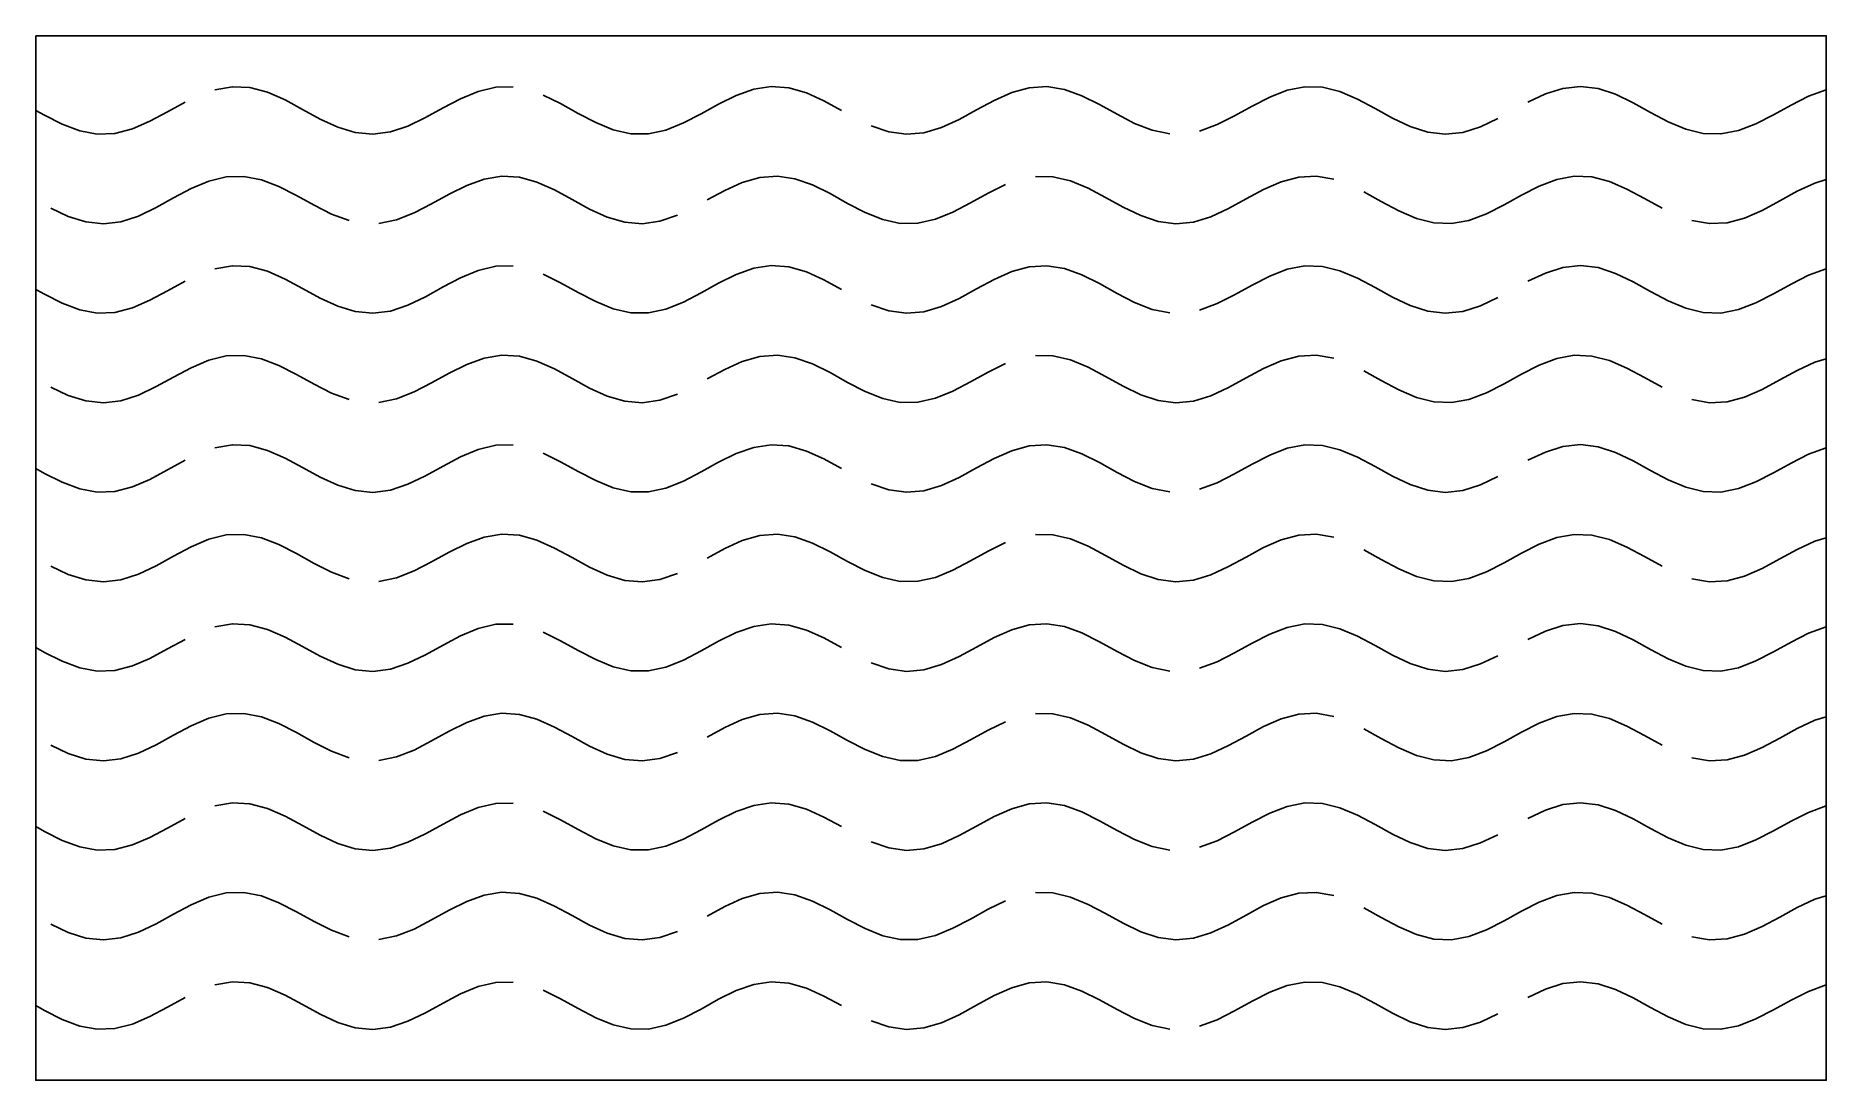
# Model space of a CAD drawing. Header units: millimetres. Extents: x 0 to 120, y 0 to 70.
import ezdxf

# ---------------------------------------------------------------- set-up
doc = ezdxf.new("R2010")
doc.units = ezdxf.units.MM
doc.layers.add('CUT', color=1, linetype='CONTINUOUS')

msp = doc.modelspace()

# ---------------------------------------------------------------- linework, layer by layer
at = {"layer": 'CUT'}
for points in [[(0, 70), (120, 70), (120, 0), (0, 0), (0, 70)], [(12, 66.3856), (13.1765, 66.5898), (14.3529, 66.5296), (15.5294, 66.215), (16.7059, 65.6984), (17.8824, 65.0657), (19.0588, 64.422), (20.2353, 63.8745), (21.4118, 63.5141), (22.5882, 63.4008), (23.7647, 63.5534), (24.9412, 63.9466), (26.1176, 64.515), (27.2941, 65.164), (28.4706, 65.7857), (29.6471, 66.2768), (30.8235, 66.5556), (32, 66.5757)], [(34, 66.0285), (35.1765, 65.4536), (36.3529, 64.8034), (37.5294, 64.1858), (38.7059, 63.7036), (39.8824, 63.437), (41.0588, 63.4303), (42.2353, 63.6847), (43.4118, 64.1577), (44.5882, 64.7708), (45.7647, 65.422), (46.9412, 66.0031), (48.1176, 66.4173), (49.2941, 66.5959), (50.4706, 66.509), (51.6471, 66.1713), (52.8235, 65.6388), (54, 65)], [(56, 63.9715), (57.1765, 63.5677), (58.3529, 63.4021), (59.5294, 63.5022), (60.7059, 63.8513), (61.8824, 64.3915), (63.0588, 65.0329), (64.2353, 65.6687), (65.4118, 66.1934), (66.5882, 66.5196), (67.7647, 66.5932), (68.9412, 66.4018), (70.1176, 65.9773), (71.2941, 65.3903), (72.4706, 64.7384), (73.6471, 64.13), (74.8235, 63.6662), (76, 63.4243)], [(78, 63.6144), (79.1765, 64.0489), (80.3529, 64.6417), (81.5294, 65.294), (82.7059, 65.8974), (83.8824, 66.3516), (85.0588, 66.5811), (86.2353, 66.5476), (87.4118, 66.2568), (88.5882, 65.7569), (89.7647, 65.1313), (90.9412, 64.4838), (92.1176, 63.9221), (93.2941, 63.5397), (94.4706, 63.4001), (95.6471, 63.5266), (96.8235, 63.898), (98, 64.4528)], [(100, 65.5472), (101.1765, 66.102), (102.3529, 66.4734), (103.5294, 66.5999), (104.7059, 66.4603), (105.8824, 66.0779), (107.0588, 65.5162), (108.2353, 64.8687), (109.4118, 64.2431), (110.5882, 63.7432), (111.7647, 63.4524), (112.9412, 63.4189), (114.1176, 63.6484), (115.2941, 64.1026), (116.4706, 64.706), (117.6471, 65.3583), (118.8235, 65.9511), (120, 66.3856)], [(0, 65), (0.5882, 64.6738), (1.7647, 64.0756), (2.9412, 63.6311), (4.1176, 63.4142), (5.2941, 63.4611), (6.4706, 63.7638), (7.6471, 64.2722), (8.8235, 64.9015), (10, 65.5472)], [(1, 58.4528), (2.1765, 57.898), (3.3529, 57.5266), (4.5294, 57.4001), (5.7059, 57.5397), (6.8824, 57.9221), (8.0588, 58.4838), (9.2353, 59.1313), (10.4118, 59.7569), (11.5882, 60.2568), (12.7647, 60.5476), (13.9412, 60.5811), (15.1176, 60.3516), (16.2941, 59.8974), (17.4706, 59.294), (18.6471, 58.6417), (19.8235, 58.0489), (21, 57.6144)], [(23, 57.4243), (24.1765, 57.6662), (25.3529, 58.13), (26.5294, 58.7384), (27.7059, 59.3903), (28.8824, 59.9773), (30.0588, 60.4018), (31.2353, 60.5932), (32.4118, 60.5196), (33.5882, 60.1934), (34.7647, 59.6687), (35.9412, 59.0329), (37.1176, 58.3915), (38.2941, 57.8513), (39.4706, 57.5022), (40.6471, 57.4021), (41.8235, 57.5677), (43, 57.9715)], [(45, 59), (46.1765, 59.6388), (47.3529, 60.1713), (48.5294, 60.509), (49.7059, 60.5959), (50.8824, 60.4173), (52.0588, 60.0031), (53.2353, 59.422), (54.4118, 58.7708), (55.5882, 58.1577), (56.7647, 57.6847), (57.9412, 57.4303), (59.1176, 57.437), (60.2941, 57.7036), (61.4706, 58.1858), (62.6471, 58.8034), (63.8235, 59.4536), (65, 60.0285)], [(67, 60.5757), (68.1765, 60.5556), (69.3529, 60.2768), (70.5294, 59.7857), (71.7059, 59.164), (72.8824, 58.515), (74.0588, 57.9466), (75.2353, 57.5534), (76.4118, 57.4008), (77.5882, 57.5141), (78.7647, 57.8745), (79.9412, 58.422), (81.1176, 59.0657), (82.2941, 59.6984), (83.4706, 60.215), (84.6471, 60.5296), (85.8235, 60.5898), (87, 60.3856)], [(89, 59.5472), (90.1765, 58.9015), (91.3529, 58.2722), (92.5294, 57.7638), (93.7059, 57.4611), (94.8824, 57.4142), (96.0588, 57.6311), (97.2353, 58.0756), (98.4118, 58.6738), (99.5882, 59.3262), (100.7647, 59.9244), (101.9412, 60.3689), (103.1176, 60.5858), (104.2941, 60.5389), (105.4706, 60.2362), (106.6471, 59.7278), (107.8235, 59.0985), (109, 58.4528)], [(111, 57.6144), (112.1765, 57.4102), (113.3529, 57.4704), (114.5294, 57.785), (115.7059, 58.3016), (116.8824, 58.9343), (118.0588, 59.578), (119.2353, 60.1255), (120, 60.3598)], [(12, 54.3856), (13.1765, 54.5898), (14.3529, 54.5296), (15.5294, 54.215), (16.7059, 53.6984), (17.8824, 53.0657), (19.0588, 52.422), (20.2353, 51.8745), (21.4118, 51.5141), (22.5882, 51.4008), (23.7647, 51.5534), (24.9412, 51.9466), (26.1176, 52.515), (27.2941, 53.164), (28.4706, 53.7857), (29.6471, 54.2768), (30.8235, 54.5556), (32, 54.5757)], [(34, 54.0285), (35.1765, 53.4536), (36.3529, 52.8034), (37.5294, 52.1858), (38.7059, 51.7036), (39.8824, 51.437), (41.0588, 51.4303), (42.2353, 51.6847), (43.4118, 52.1577), (44.5882, 52.7708), (45.7647, 53.422), (46.9412, 54.0031), (48.1176, 54.4173), (49.2941, 54.5959), (50.4706, 54.509), (51.6471, 54.1713), (52.8235, 53.6388), (54, 53)], [(56, 51.9715), (57.1765, 51.5677), (58.3529, 51.4021), (59.5294, 51.5022), (60.7059, 51.8513), (61.8824, 52.3915), (63.0588, 53.0329), (64.2353, 53.6687), (65.4118, 54.1934), (66.5882, 54.5196), (67.7647, 54.5932), (68.9412, 54.4018), (70.1176, 53.9773), (71.2941, 53.3903), (72.4706, 52.7384), (73.6471, 52.13), (74.8235, 51.6662), (76, 51.4243)], [(78, 51.6144), (79.1765, 52.0489), (80.3529, 52.6417), (81.5294, 53.294), (82.7059, 53.8974), (83.8824, 54.3516), (85.0588, 54.5811), (86.2353, 54.5476), (87.4118, 54.2568), (88.5882, 53.7569), (89.7647, 53.1313), (90.9412, 52.4838), (92.1176, 51.9221), (93.2941, 51.5397), (94.4706, 51.4001), (95.6471, 51.5266), (96.8235, 51.898), (98, 52.4528)], [(100, 53.5472), (101.1765, 54.102), (102.3529, 54.4734), (103.5294, 54.5999), (104.7059, 54.4603), (105.8824, 54.0779), (107.0588, 53.5162), (108.2353, 52.8687), (109.4118, 52.2431), (110.5882, 51.7432), (111.7647, 51.4524), (112.9412, 51.4189), (114.1176, 51.6484), (115.2941, 52.1026), (116.4706, 52.706), (117.6471, 53.3583), (118.8235, 53.9511), (120, 54.3856)], [(0, 53), (0.5882, 52.6738), (1.7647, 52.0756), (2.9412, 51.6311), (4.1176, 51.4142), (5.2941, 51.4611), (6.4706, 51.7638), (7.6471, 52.2722), (8.8235, 52.9015), (10, 53.5472)], [(1, 46.4528), (2.1765, 45.898), (3.3529, 45.5266), (4.5294, 45.4001), (5.7059, 45.5397), (6.8824, 45.9221), (8.0588, 46.4838), (9.2353, 47.1313), (10.4118, 47.7569), (11.5882, 48.2568), (12.7647, 48.5476), (13.9412, 48.5811), (15.1176, 48.3516), (16.2941, 47.8974), (17.4706, 47.294), (18.6471, 46.6417), (19.8235, 46.0489), (21, 45.6144)], [(23, 45.4243), (24.1765, 45.6662), (25.3529, 46.13), (26.5294, 46.7384), (27.7059, 47.3903), (28.8824, 47.9773), (30.0588, 48.4018), (31.2353, 48.5932), (32.4118, 48.5196), (33.5882, 48.1934), (34.7647, 47.6687), (35.9412, 47.0329), (37.1176, 46.3915), (38.2941, 45.8513), (39.4706, 45.5022), (40.6471, 45.4021), (41.8235, 45.5677), (43, 45.9715)], [(45, 47), (46.1765, 47.6388), (47.3529, 48.1713), (48.5294, 48.509), (49.7059, 48.5959), (50.8824, 48.4173), (52.0588, 48.0031), (53.2353, 47.422), (54.4118, 46.7708), (55.5882, 46.1577), (56.7647, 45.6847), (57.9412, 45.4303), (59.1176, 45.437), (60.2941, 45.7036), (61.4706, 46.1858), (62.6471, 46.8034), (63.8235, 47.4536), (65, 48.0285)], [(67, 48.5757), (68.1765, 48.5556), (69.3529, 48.2768), (70.5294, 47.7857), (71.7059, 47.164), (72.8824, 46.515), (74.0588, 45.9466), (75.2353, 45.5534), (76.4118, 45.4008), (77.5882, 45.5141), (78.7647, 45.8745), (79.9412, 46.422), (81.1176, 47.0657), (82.2941, 47.6984), (83.4706, 48.215), (84.6471, 48.5296), (85.8235, 48.5898), (87, 48.3856)], [(89, 47.5472), (90.1765, 46.9015), (91.3529, 46.2722), (92.5294, 45.7638), (93.7059, 45.4611), (94.8824, 45.4142), (96.0588, 45.6311), (97.2353, 46.0756), (98.4118, 46.6738), (99.5882, 47.3262), (100.7647, 47.9244), (101.9412, 48.3689), (103.1176, 48.5858), (104.2941, 48.5389), (105.4706, 48.2362), (106.6471, 47.7278), (107.8235, 47.0985), (109, 46.4528)], [(111, 45.6144), (112.1765, 45.4102), (113.3529, 45.4704), (114.5294, 45.785), (115.7059, 46.3016), (116.8824, 46.9343), (118.0588, 47.578), (119.2353, 48.1255), (120, 48.3598)], [(12, 42.3856), (13.1765, 42.5898), (14.3529, 42.5296), (15.5294, 42.215), (16.7059, 41.6984), (17.8824, 41.0657), (19.0588, 40.422), (20.2353, 39.8745), (21.4118, 39.5141), (22.5882, 39.4008), (23.7647, 39.5534), (24.9412, 39.9466), (26.1176, 40.515), (27.2941, 41.164), (28.4706, 41.7857), (29.6471, 42.2768), (30.8235, 42.5556), (32, 42.5757)], [(34, 42.0285), (35.1765, 41.4536), (36.3529, 40.8034), (37.5294, 40.1858), (38.7059, 39.7036), (39.8824, 39.437), (41.0588, 39.4303), (42.2353, 39.6847), (43.4118, 40.1577), (44.5882, 40.7708), (45.7647, 41.422), (46.9412, 42.0031), (48.1176, 42.4173), (49.2941, 42.5959), (50.4706, 42.509), (51.6471, 42.1713), (52.8235, 41.6388), (54, 41)], [(56, 39.9715), (57.1765, 39.5677), (58.3529, 39.4021), (59.5294, 39.5022), (60.7059, 39.8513), (61.8824, 40.3915), (63.0588, 41.0329), (64.2353, 41.6687), (65.4118, 42.1934), (66.5882, 42.5196), (67.7647, 42.5932), (68.9412, 42.4018), (70.1176, 41.9773), (71.2941, 41.3903), (72.4706, 40.7384), (73.6471, 40.13), (74.8235, 39.6662), (76, 39.4243)], [(78, 39.6144), (79.1765, 40.0489), (80.3529, 40.6417), (81.5294, 41.294), (82.7059, 41.8974), (83.8824, 42.3516), (85.0588, 42.5811), (86.2353, 42.5476), (87.4118, 42.2568), (88.5882, 41.7569), (89.7647, 41.1313), (90.9412, 40.4838), (92.1176, 39.9221), (93.2941, 39.5397), (94.4706, 39.4001), (95.6471, 39.5266), (96.8235, 39.898), (98, 40.4528)], [(100, 41.5472), (101.1765, 42.102), (102.3529, 42.4734), (103.5294, 42.5999), (104.7059, 42.4603), (105.8824, 42.0779), (107.0588, 41.5162), (108.2353, 40.8687), (109.4118, 40.2431), (110.5882, 39.7432), (111.7647, 39.4524), (112.9412, 39.4189), (114.1176, 39.6484), (115.2941, 40.1026), (116.4706, 40.706), (117.6471, 41.3583), (118.8235, 41.9511), (120, 42.3856)], [(0, 41), (0.5882, 40.6738), (1.7647, 40.0756), (2.9412, 39.6311), (4.1176, 39.4142), (5.2941, 39.4611), (6.4706, 39.7638), (7.6471, 40.2722), (8.8235, 40.9015), (10, 41.5472)], [(1, 34.4528), (2.1765, 33.898), (3.3529, 33.5266), (4.5294, 33.4001), (5.7059, 33.5397), (6.8824, 33.9221), (8.0588, 34.4838), (9.2353, 35.1313), (10.4118, 35.7569), (11.5882, 36.2568), (12.7647, 36.5476), (13.9412, 36.5811), (15.1176, 36.3516), (16.2941, 35.8974), (17.4706, 35.294), (18.6471, 34.6417), (19.8235, 34.0489), (21, 33.6144)], [(23, 33.4243), (24.1765, 33.6662), (25.3529, 34.13), (26.5294, 34.7384), (27.7059, 35.3903), (28.8824, 35.9773), (30.0588, 36.4018), (31.2353, 36.5932), (32.4118, 36.5196), (33.5882, 36.1934), (34.7647, 35.6687), (35.9412, 35.0329), (37.1176, 34.3915), (38.2941, 33.8513), (39.4706, 33.5022), (40.6471, 33.4021), (41.8235, 33.5677), (43, 33.9715)], [(45, 35), (46.1765, 35.6388), (47.3529, 36.1713), (48.5294, 36.509), (49.7059, 36.5959), (50.8824, 36.4173), (52.0588, 36.0031), (53.2353, 35.422), (54.4118, 34.7708), (55.5882, 34.1577), (56.7647, 33.6847), (57.9412, 33.4303), (59.1176, 33.437), (60.2941, 33.7036), (61.4706, 34.1858), (62.6471, 34.8034), (63.8235, 35.4536), (65, 36.0285)], [(67, 36.5757), (68.1765, 36.5556), (69.3529, 36.2768), (70.5294, 35.7857), (71.7059, 35.164), (72.8824, 34.515), (74.0588, 33.9466), (75.2353, 33.5534), (76.4118, 33.4008), (77.5882, 33.5141), (78.7647, 33.8745), (79.9412, 34.422), (81.1176, 35.0657), (82.2941, 35.6984), (83.4706, 36.215), (84.6471, 36.5296), (85.8235, 36.5898), (87, 36.3856)], [(89, 35.5472), (90.1765, 34.9015), (91.3529, 34.2722), (92.5294, 33.7638), (93.7059, 33.4611), (94.8824, 33.4142), (96.0588, 33.6311), (97.2353, 34.0756), (98.4118, 34.6738), (99.5882, 35.3262), (100.7647, 35.9244), (101.9412, 36.3689), (103.1176, 36.5858), (104.2941, 36.5389), (105.4706, 36.2362), (106.6471, 35.7278), (107.8235, 35.0985), (109, 34.4528)], [(111, 33.6144), (112.1765, 33.4102), (113.3529, 33.4704), (114.5294, 33.785), (115.7059, 34.3016), (116.8824, 34.9343), (118.0588, 35.578), (119.2353, 36.1255), (120, 36.3598)], [(12, 30.3856), (13.1765, 30.5898), (14.3529, 30.5296), (15.5294, 30.215), (16.7059, 29.6984), (17.8824, 29.0657), (19.0588, 28.422), (20.2353, 27.8745), (21.4118, 27.5141), (22.5882, 27.4008), (23.7647, 27.5534), (24.9412, 27.9466), (26.1176, 28.515), (27.2941, 29.164), (28.4706, 29.7857), (29.6471, 30.2768), (30.8235, 30.5556), (32, 30.5757)], [(34, 30.0285), (35.1765, 29.4536), (36.3529, 28.8034), (37.5294, 28.1858), (38.7059, 27.7036), (39.8824, 27.437), (41.0588, 27.4303), (42.2353, 27.6847), (43.4118, 28.1577), (44.5882, 28.7708), (45.7647, 29.422), (46.9412, 30.0031), (48.1176, 30.4173), (49.2941, 30.5959), (50.4706, 30.509), (51.6471, 30.1713), (52.8235, 29.6388), (54, 29)], [(56, 27.9715), (57.1765, 27.5677), (58.3529, 27.4021), (59.5294, 27.5022), (60.7059, 27.8513), (61.8824, 28.3915), (63.0588, 29.0329), (64.2353, 29.6687), (65.4118, 30.1934), (66.5882, 30.5196), (67.7647, 30.5932), (68.9412, 30.4018), (70.1176, 29.9773), (71.2941, 29.3903), (72.4706, 28.7384), (73.6471, 28.13), (74.8235, 27.6662), (76, 27.4243)], [(78, 27.6144), (79.1765, 28.0489), (80.3529, 28.6417), (81.5294, 29.294), (82.7059, 29.8974), (83.8824, 30.3516), (85.0588, 30.5811), (86.2353, 30.5476), (87.4118, 30.2568), (88.5882, 29.7569), (89.7647, 29.1313), (90.9412, 28.4838), (92.1176, 27.9221), (93.2941, 27.5397), (94.4706, 27.4001), (95.6471, 27.5266), (96.8235, 27.898), (98, 28.4528)], [(100, 29.5472), (101.1765, 30.102), (102.3529, 30.4734), (103.5294, 30.5999), (104.7059, 30.4603), (105.8824, 30.0779), (107.0588, 29.5162), (108.2353, 28.8687), (109.4118, 28.2431), (110.5882, 27.7432), (111.7647, 27.4524), (112.9412, 27.4189), (114.1176, 27.6484), (115.2941, 28.1026), (116.4706, 28.706), (117.6471, 29.3583), (118.8235, 29.9511), (120, 30.3856)], [(0, 29), (0.5882, 28.6738), (1.7647, 28.0756), (2.9412, 27.6311), (4.1176, 27.4142), (5.2941, 27.4611), (6.4706, 27.7638), (7.6471, 28.2722), (8.8235, 28.9015), (10, 29.5472)], [(1, 22.4528), (2.1765, 21.898), (3.3529, 21.5266), (4.5294, 21.4001), (5.7059, 21.5397), (6.8824, 21.9221), (8.0588, 22.4838), (9.2353, 23.1313), (10.4118, 23.7569), (11.5882, 24.2568), (12.7647, 24.5476), (13.9412, 24.5811), (15.1176, 24.3516), (16.2941, 23.8974), (17.4706, 23.294), (18.6471, 22.6417), (19.8235, 22.0489), (21, 21.6144)], [(23, 21.4243), (24.1765, 21.6662), (25.3529, 22.13), (26.5294, 22.7384), (27.7059, 23.3903), (28.8824, 23.9773), (30.0588, 24.4018), (31.2353, 24.5932), (32.4118, 24.5196), (33.5882, 24.1934), (34.7647, 23.6687), (35.9412, 23.0329), (37.1176, 22.3915), (38.2941, 21.8513), (39.4706, 21.5022), (40.6471, 21.4021), (41.8235, 21.5677), (43, 21.9715)], [(45, 23), (46.1765, 23.6388), (47.3529, 24.1713), (48.5294, 24.509), (49.7059, 24.5959), (50.8824, 24.4173), (52.0588, 24.0031), (53.2353, 23.422), (54.4118, 22.7708), (55.5882, 22.1577), (56.7647, 21.6847), (57.9412, 21.4303), (59.1176, 21.437), (60.2941, 21.7036), (61.4706, 22.1858), (62.6471, 22.8034), (63.8235, 23.4536), (65, 24.0285)], [(67, 24.5757), (68.1765, 24.5556), (69.3529, 24.2768), (70.5294, 23.7857), (71.7059, 23.164), (72.8824, 22.515), (74.0588, 21.9466), (75.2353, 21.5534), (76.4118, 21.4008), (77.5882, 21.5141), (78.7647, 21.8745), (79.9412, 22.422), (81.1176, 23.0657), (82.2941, 23.6984), (83.4706, 24.215), (84.6471, 24.5296), (85.8235, 24.5898), (87, 24.3856)], [(89, 23.5472), (90.1765, 22.9015), (91.3529, 22.2722), (92.5294, 21.7638), (93.7059, 21.4611), (94.8824, 21.4142), (96.0588, 21.6311), (97.2353, 22.0756), (98.4118, 22.6738), (99.5882, 23.3262), (100.7647, 23.9244), (101.9412, 24.3689), (103.1176, 24.5858), (104.2941, 24.5389), (105.4706, 24.2362), (106.6471, 23.7278), (107.8235, 23.0985), (109, 22.4528)], [(111, 21.6144), (112.1765, 21.4102), (113.3529, 21.4704), (114.5294, 21.785), (115.7059, 22.3016), (116.8824, 22.9343), (118.0588, 23.578), (119.2353, 24.1255), (120, 24.3598)], [(12, 18.3856), (13.1765, 18.5898), (14.3529, 18.5296), (15.5294, 18.215), (16.7059, 17.6984), (17.8824, 17.0657), (19.0588, 16.422), (20.2353, 15.8745), (21.4118, 15.5141), (22.5882, 15.4008), (23.7647, 15.5534), (24.9412, 15.9466), (26.1176, 16.515), (27.2941, 17.164), (28.4706, 17.7857), (29.6471, 18.2768), (30.8235, 18.5556), (32, 18.5757)], [(34, 18.0285), (35.1765, 17.4536), (36.3529, 16.8034), (37.5294, 16.1858), (38.7059, 15.7036), (39.8824, 15.437), (41.0588, 15.4303), (42.2353, 15.6847), (43.4118, 16.1577), (44.5882, 16.7708), (45.7647, 17.422), (46.9412, 18.0031), (48.1176, 18.4173), (49.2941, 18.5959), (50.4706, 18.509), (51.6471, 18.1713), (52.8235, 17.6388), (54, 17)], [(56, 15.9715), (57.1765, 15.5677), (58.3529, 15.4021), (59.5294, 15.5022), (60.7059, 15.8513), (61.8824, 16.3915), (63.0588, 17.0329), (64.2353, 17.6687), (65.4118, 18.1934), (66.5882, 18.5196), (67.7647, 18.5932), (68.9412, 18.4018), (70.1176, 17.9773), (71.2941, 17.3903), (72.4706, 16.7384), (73.6471, 16.13), (74.8235, 15.6662), (76, 15.4243)], [(78, 15.6144), (79.1765, 16.0489), (80.3529, 16.6417), (81.5294, 17.294), (82.7059, 17.8974), (83.8824, 18.3516), (85.0588, 18.5811), (86.2353, 18.5476), (87.4118, 18.2568), (88.5882, 17.7569), (89.7647, 17.1313), (90.9412, 16.4838), (92.1176, 15.9221), (93.2941, 15.5397), (94.4706, 15.4001), (95.6471, 15.5266), (96.8235, 15.898), (98, 16.4528)], [(100, 17.5472), (101.1765, 18.102), (102.3529, 18.4734), (103.5294, 18.5999), (104.7059, 18.4603), (105.8824, 18.0779), (107.0588, 17.5162), (108.2353, 16.8687), (109.4118, 16.2431), (110.5882, 15.7432), (111.7647, 15.4524), (112.9412, 15.4189), (114.1176, 15.6484), (115.2941, 16.1026), (116.4706, 16.706), (117.6471, 17.3583), (118.8235, 17.9511), (120, 18.3856)], [(0, 17), (0.5882, 16.6738), (1.7647, 16.0756), (2.9412, 15.6311), (4.1176, 15.4142), (5.2941, 15.4611), (6.4706, 15.7638), (7.6471, 16.2722), (8.8235, 16.9015), (10, 17.5472)], [(1, 10.4528), (2.1765, 9.898), (3.3529, 9.5266), (4.5294, 9.4001), (5.7059, 9.5397), (6.8824, 9.9221), (8.0588, 10.4838), (9.2353, 11.1313), (10.4118, 11.7569), (11.5882, 12.2568), (12.7647, 12.5476), (13.9412, 12.5811), (15.1176, 12.3516), (16.2941, 11.8974), (17.4706, 11.294), (18.6471, 10.6417), (19.8235, 10.0489), (21, 9.6144)], [(23, 9.4243), (24.1765, 9.6662), (25.3529, 10.13), (26.5294, 10.7384), (27.7059, 11.3903), (28.8824, 11.9773), (30.0588, 12.4018), (31.2353, 12.5932), (32.4118, 12.5196), (33.5882, 12.1934), (34.7647, 11.6687), (35.9412, 11.0329), (37.1176, 10.3915), (38.2941, 9.8513), (39.4706, 9.5022), (40.6471, 9.4021), (41.8235, 9.5677), (43, 9.9715)], [(45, 11), (46.1765, 11.6388), (47.3529, 12.1713), (48.5294, 12.509), (49.7059, 12.5959), (50.8824, 12.4173), (52.0588, 12.0031), (53.2353, 11.422), (54.4118, 10.7708), (55.5882, 10.1577), (56.7647, 9.6847), (57.9412, 9.4303), (59.1176, 9.437), (60.2941, 9.7036), (61.4706, 10.1858), (62.6471, 10.8034), (63.8235, 11.4536), (65, 12.0285)], [(67, 12.5757), (68.1765, 12.5556), (69.3529, 12.2768), (70.5294, 11.7857), (71.7059, 11.164), (72.8824, 10.515), (74.0588, 9.9466), (75.2353, 9.5534), (76.4118, 9.4008), (77.5882, 9.5141), (78.7647, 9.8745), (79.9412, 10.422), (81.1176, 11.0657), (82.2941, 11.6984), (83.4706, 12.215), (84.6471, 12.5296), (85.8235, 12.5898), (87, 12.3856)], [(89, 11.5472), (90.1765, 10.9015), (91.3529, 10.2722), (92.5294, 9.7638), (93.7059, 9.4611), (94.8824, 9.4142), (96.0588, 9.6311), (97.2353, 10.0756), (98.4118, 10.6738), (99.5882, 11.3262), (100.7647, 11.9244), (101.9412, 12.3689), (103.1176, 12.5858), (104.2941, 12.5389), (105.4706, 12.2362), (106.6471, 11.7278), (107.8235, 11.0985), (109, 10.4528)], [(111, 9.6144), (112.1765, 9.4102), (113.3529, 9.4704), (114.5294, 9.785), (115.7059, 10.3016), (116.8824, 10.9343), (118.0588, 11.578), (119.2353, 12.1255), (120, 12.3598)], [(12, 6.3856), (13.1765, 6.5898), (14.3529, 6.5296), (15.5294, 6.215), (16.7059, 5.6984), (17.8824, 5.0657), (19.0588, 4.422), (20.2353, 3.8745), (21.4118, 3.5141), (22.5882, 3.4008), (23.7647, 3.5534), (24.9412, 3.9466), (26.1176, 4.515), (27.2941, 5.164), (28.4706, 5.7857), (29.6471, 6.2768), (30.8235, 6.5556), (32, 6.5757)], [(34, 6.0285), (35.1765, 5.4536), (36.3529, 4.8034), (37.5294, 4.1858), (38.7059, 3.7036), (39.8824, 3.437), (41.0588, 3.4303), (42.2353, 3.6847), (43.4118, 4.1577), (44.5882, 4.7708), (45.7647, 5.422), (46.9412, 6.0031), (48.1176, 6.4173), (49.2941, 6.5959), (50.4706, 6.509), (51.6471, 6.1713), (52.8235, 5.6388), (54, 5)], [(56, 3.9715), (57.1765, 3.5677), (58.3529, 3.4021), (59.5294, 3.5022), (60.7059, 3.8513), (61.8824, 4.3915), (63.0588, 5.0329), (64.2353, 5.6687), (65.4118, 6.1934), (66.5882, 6.5196), (67.7647, 6.5932), (68.9412, 6.4018), (70.1176, 5.9773), (71.2941, 5.3903), (72.4706, 4.7384), (73.6471, 4.13), (74.8235, 3.6662), (76, 3.4243)], [(78, 3.6144), (79.1765, 4.0489), (80.3529, 4.6417), (81.5294, 5.294), (82.7059, 5.8974), (83.8824, 6.3516), (85.0588, 6.5811), (86.2353, 6.5476), (87.4118, 6.2568), (88.5882, 5.7569), (89.7647, 5.1313), (90.9412, 4.4838), (92.1176, 3.9221), (93.2941, 3.5397), (94.4706, 3.4001), (95.6471, 3.5266), (96.8235, 3.898), (98, 4.4528)], [(100, 5.5472), (101.1765, 6.102), (102.3529, 6.4734), (103.5294, 6.5999), (104.7059, 6.4603), (105.8824, 6.0779), (107.0588, 5.5162), (108.2353, 4.8687), (109.4118, 4.2431), (110.5882, 3.7432), (111.7647, 3.4524), (112.9412, 3.4189), (114.1176, 3.6484), (115.2941, 4.1026), (116.4706, 4.706), (117.6471, 5.3583), (118.8235, 5.9511), (120, 6.3856)], [(0, 5), (0.5882, 4.6738), (1.7647, 4.0756), (2.9412, 3.6311), (4.1176, 3.4142), (5.2941, 3.4611), (6.4706, 3.7638), (7.6471, 4.2722), (8.8235, 4.9015), (10, 5.5472)]]:
    msp.add_lwpolyline(points, dxfattribs=at)

doc.saveas('drawing.dxf')
